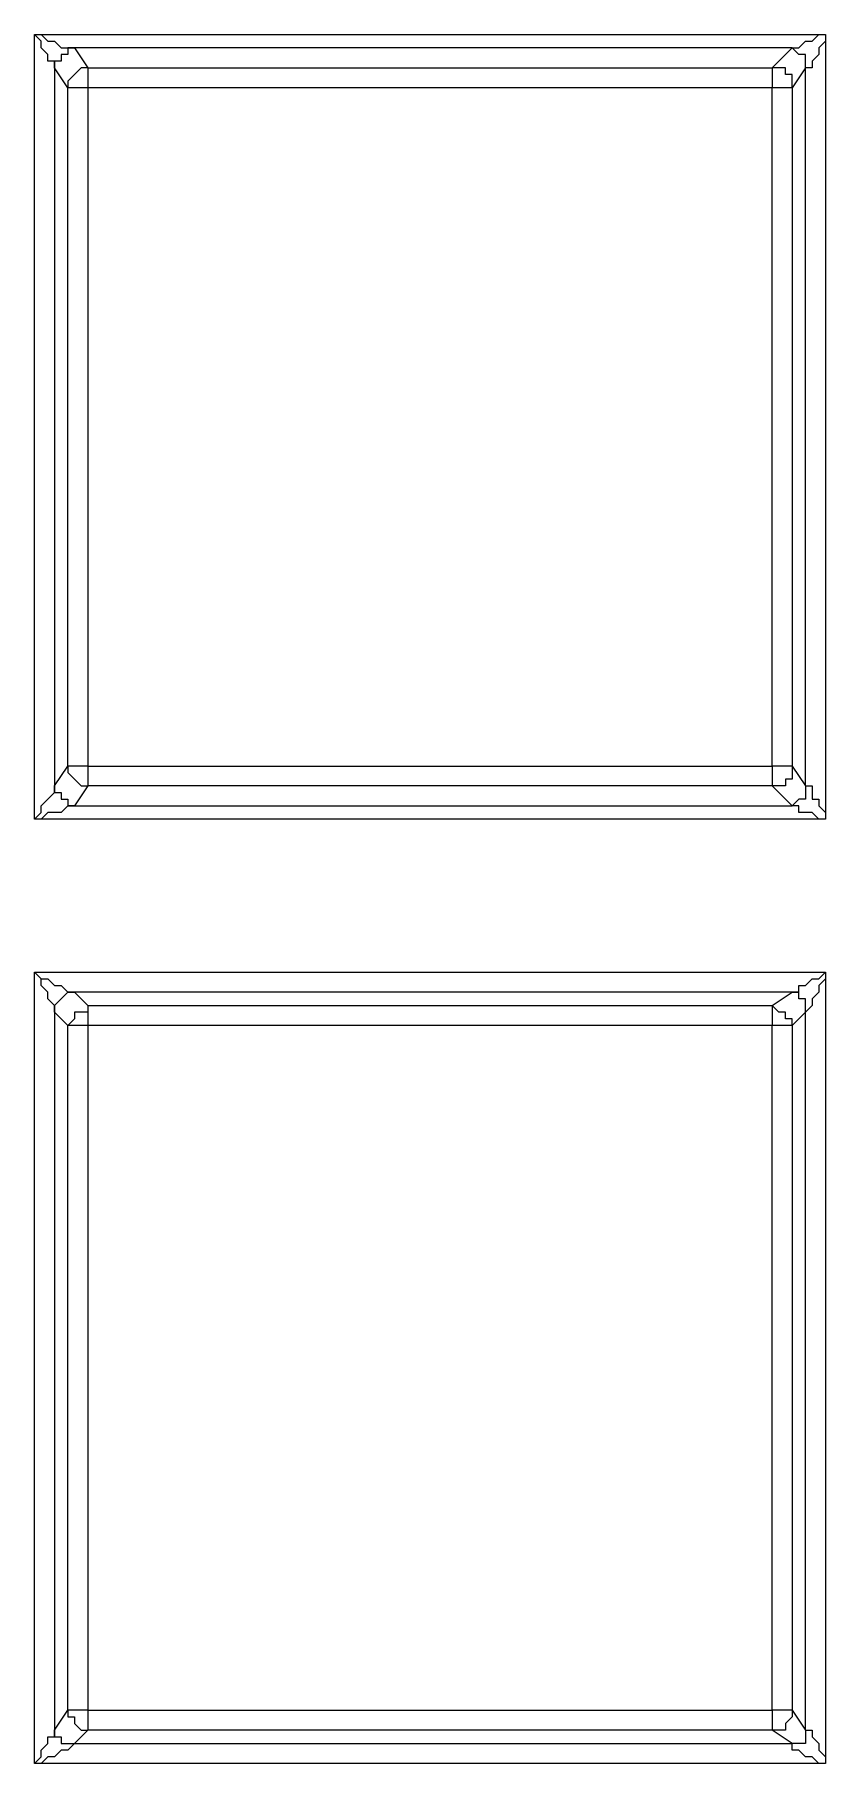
# Model space of a CAD drawing. Header units: centimetres. Extents: x -12.2 to 12.2, y -6.1 to 6.1.
# Drawn here: x -4.971 to -4.551, y -1.219 to -0.302 of the extents above; entities that cross this region are included whole.
import ezdxf

# ---------------------------------------------------------------- set-up
doc = ezdxf.new("R2010")
doc.units = ezdxf.units.CM
doc.header["$MEASUREMENT"] = 0
doc.layers.add('Camada 1', color=7, linetype='Continuous')

msp = doc.modelspace()

# ---------------------------------------------------------------- linework, layer by layer
at = {"layer": 'Camada 1', "lineweight": 9}
for points in [[(-4.97129, -0.3017), (-4.97129, -0.3017), (-4.55148, -0.3017), (-4.55148, -0.3017)], [(-4.97129, -0.71798), (-4.97129, -0.71798), (-4.97129, -0.3017), (-4.97129, -0.3017)], [(-4.55148, -0.3017), (-4.55148, -0.3017), (-4.55148, -0.71798), (-4.55148, -0.71798)], [(-4.56912, -0.30876), (-4.56912, -0.30876), (-4.95012, -0.30876), (-4.95012, -0.30876)], [(-4.95012, -0.30876), (-4.95012, -0.30876), (-4.94306, -0.31934), (-4.94306, -0.31934)], [(-4.5797, -0.31934), (-4.5797, -0.31934), (-4.56912, -0.30876), (-4.56912, -0.30876)], [(-4.9607, -0.31934), (-4.9607, -0.31934), (-4.9607, -0.70034), (-4.9607, -0.70034)], [(-4.95365, -0.32992), (-4.95365, -0.32992), (-4.9607, -0.31934), (-4.9607, -0.31934)], [(-4.94306, -0.31934), (-4.94306, -0.31934), (-4.5797, -0.31934), (-4.5797, -0.31934)], [(-4.56206, -0.31934), (-4.56206, -0.31934), (-4.56912, -0.32992), (-4.56912, -0.32992)], [(-4.56206, -0.70034), (-4.56206, -0.70034), (-4.56206, -0.31934), (-4.56206, -0.31934)], [(-4.95365, -0.68976), (-4.95365, -0.68976), (-4.95365, -0.32992), (-4.95365, -0.32992)], [(-4.94306, -0.32992), (-4.94306, -0.32992), (-4.94306, -0.68976), (-4.94306, -0.68976)], [(-4.5797, -0.32992), (-4.5797, -0.32992), (-4.94306, -0.32992), (-4.94306, -0.32992)], [(-4.5797, -0.68976), (-4.5797, -0.68976), (-4.5797, -0.32992), (-4.5797, -0.32992)], [(-4.56912, -0.32992), (-4.56912, -0.32992), (-4.56912, -0.68976), (-4.56912, -0.68976)], [(-4.9607, -0.70034), (-4.9607, -0.70034), (-4.95365, -0.68976), (-4.95365, -0.68976)], [(-4.94306, -0.68976), (-4.94306, -0.68976), (-4.5797, -0.68976), (-4.5797, -0.68976)], [(-4.56912, -0.68976), (-4.56912, -0.68976), (-4.56206, -0.70034), (-4.56206, -0.70034)], [(-4.94306, -0.70034), (-4.94306, -0.70034), (-4.95012, -0.71092), (-4.95012, -0.71092)], [(-4.5797, -0.70034), (-4.5797, -0.70034), (-4.94306, -0.70034), (-4.94306, -0.70034)], [(-4.56912, -0.71092), (-4.56912, -0.71092), (-4.5797, -0.70034), (-4.5797, -0.70034)], [(-4.95012, -0.71092), (-4.95012, -0.71092), (-4.56912, -0.71092), (-4.56912, -0.71092)], [(-4.55148, -0.71798), (-4.55148, -0.71798), (-4.97129, -0.71798), (-4.97129, -0.71798)], [(-4.97129, -0.79912), (-4.97129, -0.79912), (-4.55148, -0.79912), (-4.55148, -0.79912)], [(-4.97129, -1.21892), (-4.97129, -1.21892), (-4.97129, -0.79912), (-4.97129, -0.79912)], [(-4.55148, -0.79912), (-4.55148, -0.79912), (-4.55148, -1.21892), (-4.55148, -1.21892)], [(-4.56912, -0.8097), (-4.56912, -0.8097), (-4.95012, -0.8097), (-4.95012, -0.8097)], [(-4.95012, -0.8097), (-4.95012, -0.8097), (-4.94306, -0.81676), (-4.94306, -0.81676)], [(-4.5797, -0.81676), (-4.5797, -0.81676), (-4.56912, -0.8097), (-4.56912, -0.8097)], [(-4.9607, -0.82028), (-4.9607, -0.82028), (-4.9607, -1.20128), (-4.9607, -1.20128)], [(-4.95365, -0.82734), (-4.95365, -0.82734), (-4.9607, -0.82028), (-4.9607, -0.82028)], [(-4.94306, -0.81676), (-4.94306, -0.81676), (-4.5797, -0.81676), (-4.5797, -0.81676)], [(-4.56206, -0.82028), (-4.56206, -0.82028), (-4.56912, -0.82734), (-4.56912, -0.82734)], [(-4.56206, -1.20128), (-4.56206, -1.20128), (-4.56206, -0.82028), (-4.56206, -0.82028)], [(-4.95365, -1.1907), (-4.95365, -1.1907), (-4.95365, -0.82734), (-4.95365, -0.82734)], [(-4.5797, -0.82734), (-4.5797, -0.82734), (-4.94306, -0.82734), (-4.94306, -0.82734)], [(-4.94306, -0.82734), (-4.94306, -0.82734), (-4.94306, -1.1907), (-4.94306, -1.1907)], [(-4.5797, -1.1907), (-4.5797, -1.1907), (-4.5797, -0.82734), (-4.5797, -0.82734)], [(-4.56912, -0.82734), (-4.56912, -0.82734), (-4.56912, -1.1907), (-4.56912, -1.1907)], [(-4.9607, -1.20128), (-4.9607, -1.20128), (-4.95365, -1.1907), (-4.95365, -1.1907)], [(-4.94306, -1.1907), (-4.94306, -1.1907), (-4.5797, -1.1907), (-4.5797, -1.1907)], [(-4.56912, -1.1907), (-4.56912, -1.1907), (-4.56206, -1.20128), (-4.56206, -1.20128)], [(-4.94306, -1.20128), (-4.94306, -1.20128), (-4.95012, -1.20834), (-4.95012, -1.20834)], [(-4.5797, -1.20128), (-4.5797, -1.20128), (-4.94306, -1.20128), (-4.94306, -1.20128)], [(-4.56912, -1.20834), (-4.56912, -1.20834), (-4.5797, -1.20128), (-4.5797, -1.20128)], [(-4.95012, -1.20834), (-4.95012, -1.20834), (-4.56912, -1.20834), (-4.56912, -1.20834)], [(-4.55148, -1.21892), (-4.55148, -1.21892), (-4.97129, -1.21892), (-4.97129, -1.21892)]]:
    msp.add_open_spline(points, degree=3, dxfattribs=at)
for points, knots in [([(-4.9607, -0.31934), (-4.9607, -0.31934), (-4.9607, -0.31934), (-4.9607, -0.31934), (-4.9607, -0.31934), (-4.9607, -0.31581), (-4.9607, -0.31581), (-4.9607, -0.31581), (-4.96423, -0.31581), (-4.96423, -0.31581), (-4.96423, -0.31581), (-4.96423, -0.31228), (-4.96423, -0.31228), (-4.96423, -0.31228), (-4.96776, -0.30876), (-4.96776, -0.30876), (-4.96776, -0.30876), (-4.96776, -0.30523), (-4.96776, -0.30523), (-4.96776, -0.30523), (-4.97129, -0.3017), (-4.97129, -0.3017)], [0, 0, 0, 0, 0.142857, 0.142857, 0.142857, 0.285714, 0.285714, 0.285714, 0.428571, 0.428571, 0.428571, 0.571429, 0.571429, 0.571429, 0.714286, 0.714286, 0.714286, 0.857143, 0.857143, 0.857143, 1, 1, 1, 1]), ([(-4.97129, -0.3017), (-4.97129, -0.3017), (-4.96776, -0.3017), (-4.96776, -0.3017), (-4.96776, -0.3017), (-4.96423, -0.30523), (-4.96423, -0.30523), (-4.96423, -0.30523), (-4.9607, -0.30523), (-4.9607, -0.30523), (-4.9607, -0.30523), (-4.95717, -0.30876), (-4.95717, -0.30876), (-4.95717, -0.30876), (-4.95365, -0.30876), (-4.95365, -0.30876), (-4.95365, -0.30876), (-4.95012, -0.30876), (-4.95012, -0.30876)], [0, 0, 0, 0, 0.166667, 0.166667, 0.166667, 0.333333, 0.333333, 0.333333, 0.5, 0.5, 0.5, 0.666667, 0.666667, 0.666667, 0.833333, 0.833333, 0.833333, 1, 1, 1, 1]), ([(-4.56912, -0.30876), (-4.56912, -0.30876), (-4.56912, -0.30876), (-4.56912, -0.30876), (-4.56912, -0.30876), (-4.56559, -0.30876), (-4.56559, -0.30876), (-4.56559, -0.30876), (-4.56206, -0.30523), (-4.56206, -0.30523), (-4.56206, -0.30523), (-4.55854, -0.30523), (-4.55854, -0.30523), (-4.55854, -0.30523), (-4.55501, -0.3017), (-4.55501, -0.3017), (-4.55501, -0.3017), (-4.55148, -0.3017), (-4.55148, -0.3017)], [0, 0, 0, 0, 0.166667, 0.166667, 0.166667, 0.333333, 0.333333, 0.333333, 0.5, 0.5, 0.5, 0.666667, 0.666667, 0.666667, 0.833333, 0.833333, 0.833333, 1, 1, 1, 1]), ([(-4.55148, -0.3017), (-4.55148, -0.3017), (-4.55148, -0.30523), (-4.55148, -0.30523), (-4.55148, -0.30523), (-4.55501, -0.30876), (-4.55501, -0.30876), (-4.55501, -0.30876), (-4.55501, -0.31228), (-4.55501, -0.31228), (-4.55501, -0.31228), (-4.55854, -0.31581), (-4.55854, -0.31581), (-4.55854, -0.31581), (-4.55854, -0.31934), (-4.55854, -0.31934), (-4.55854, -0.31934), (-4.56206, -0.31934), (-4.56206, -0.31934)], [0, 0, 0, 0, 0.166667, 0.166667, 0.166667, 0.333333, 0.333333, 0.333333, 0.5, 0.5, 0.5, 0.666667, 0.666667, 0.666667, 0.833333, 0.833333, 0.833333, 1, 1, 1, 1]), ([(-4.95012, -0.30876), (-4.95012, -0.30876), (-4.95365, -0.30876), (-4.95365, -0.30876), (-4.95365, -0.30876), (-4.95365, -0.31228), (-4.95365, -0.31228), (-4.95365, -0.31228), (-4.95717, -0.31228), (-4.95717, -0.31228), (-4.95717, -0.31228), (-4.95717, -0.31581), (-4.95717, -0.31581), (-4.95717, -0.31581), (-4.9607, -0.31581), (-4.9607, -0.31581), (-4.9607, -0.31581), (-4.9607, -0.31934), (-4.9607, -0.31934)], [0, 0, 0, 0, 0.166667, 0.166667, 0.166667, 0.333333, 0.333333, 0.333333, 0.5, 0.5, 0.5, 0.666667, 0.666667, 0.666667, 0.833333, 0.833333, 0.833333, 1, 1, 1, 1]), ([(-4.56206, -0.31934), (-4.56206, -0.31934), (-4.56206, -0.31934), (-4.56206, -0.31934), (-4.56206, -0.31934), (-4.56206, -0.31581), (-4.56206, -0.31581), (-4.56206, -0.31581), (-4.56206, -0.31228), (-4.56206, -0.31228), (-4.56206, -0.31228), (-4.56559, -0.31228), (-4.56559, -0.31228), (-4.56559, -0.31228), (-4.56912, -0.30876), (-4.56912, -0.30876)], [0, 0, 0, 0, 0.2, 0.2, 0.2, 0.4, 0.4, 0.4, 0.6, 0.6, 0.6, 0.8, 0.8, 0.8, 1, 1, 1, 1]), ([(-4.94306, -0.31934), (-4.94306, -0.31934), (-4.94306, -0.31934), (-4.94306, -0.31934), (-4.94306, -0.31934), (-4.94659, -0.31934), (-4.94659, -0.31934), (-4.94659, -0.31934), (-4.95012, -0.32287), (-4.95012, -0.32287), (-4.95012, -0.32287), (-4.95365, -0.3264), (-4.95365, -0.3264), (-4.95365, -0.3264), (-4.95365, -0.32992), (-4.95365, -0.32992)], [0, 0, 0, 0, 0.2, 0.2, 0.2, 0.4, 0.4, 0.4, 0.6, 0.6, 0.6, 0.8, 0.8, 0.8, 1, 1, 1, 1]), ([(-4.94306, -0.31934), (-4.94306, -0.31934), (-4.94306, -0.31934), (-4.94306, -0.31934), (-4.94306, -0.31934), (-4.94306, -0.32287), (-4.94306, -0.32287), (-4.94306, -0.32287), (-4.94306, -0.3264), (-4.94306, -0.3264), (-4.94306, -0.3264), (-4.94306, -0.32992), (-4.94306, -0.32992)], [0, 0, 0, 0, 0.25, 0.25, 0.25, 0.5, 0.5, 0.5, 0.75, 0.75, 0.75, 1, 1, 1, 1]), ([(-4.56912, -0.32992), (-4.56912, -0.32992), (-4.56912, -0.3264), (-4.56912, -0.3264), (-4.56912, -0.3264), (-4.56912, -0.32287), (-4.56912, -0.32287), (-4.56912, -0.32287), (-4.57265, -0.32287), (-4.57265, -0.32287), (-4.57265, -0.32287), (-4.57265, -0.31934), (-4.57265, -0.31934), (-4.57265, -0.31934), (-4.57617, -0.31934), (-4.57617, -0.31934), (-4.57617, -0.31934), (-4.5797, -0.31934), (-4.5797, -0.31934)], [0, 0, 0, 0, 0.166667, 0.166667, 0.166667, 0.333333, 0.333333, 0.333333, 0.5, 0.5, 0.5, 0.666667, 0.666667, 0.666667, 0.833333, 0.833333, 0.833333, 1, 1, 1, 1]), ([(-4.5797, -0.31934), (-4.5797, -0.31934), (-4.5797, -0.31934), (-4.5797, -0.31934), (-4.5797, -0.31934), (-4.5797, -0.32287), (-4.5797, -0.32287), (-4.5797, -0.32287), (-4.5797, -0.3264), (-4.5797, -0.3264), (-4.5797, -0.3264), (-4.5797, -0.32992), (-4.5797, -0.32992)], [0, 0, 0, 0, 0.25, 0.25, 0.25, 0.5, 0.5, 0.5, 0.75, 0.75, 0.75, 1, 1, 1, 1]), ([(-4.94306, -0.32992), (-4.94306, -0.32992), (-4.94306, -0.32992), (-4.94306, -0.32992), (-4.94306, -0.32992), (-4.94659, -0.32992), (-4.94659, -0.32992), (-4.94659, -0.32992), (-4.95012, -0.32992), (-4.95012, -0.32992), (-4.95012, -0.32992), (-4.95365, -0.32992), (-4.95365, -0.32992)], [0, 0, 0, 0, 0.25, 0.25, 0.25, 0.5, 0.5, 0.5, 0.75, 0.75, 0.75, 1, 1, 1, 1]), ([(-4.56912, -0.32992), (-4.56912, -0.32992), (-4.56912, -0.32992), (-4.56912, -0.32992), (-4.56912, -0.32992), (-4.57265, -0.32992), (-4.57265, -0.32992), (-4.57265, -0.32992), (-4.57617, -0.32992), (-4.57617, -0.32992), (-4.57617, -0.32992), (-4.5797, -0.32992), (-4.5797, -0.32992)], [0, 0, 0, 0, 0.25, 0.25, 0.25, 0.5, 0.5, 0.5, 0.75, 0.75, 0.75, 1, 1, 1, 1]), ([(-4.95365, -0.68976), (-4.95365, -0.68976), (-4.95365, -0.69328), (-4.95365, -0.69328), (-4.95365, -0.69328), (-4.95012, -0.69681), (-4.95012, -0.69681), (-4.95012, -0.69681), (-4.94659, -0.70034), (-4.94659, -0.70034), (-4.94659, -0.70034), (-4.94306, -0.70034), (-4.94306, -0.70034)], [0, 0, 0, 0, 0.25, 0.25, 0.25, 0.5, 0.5, 0.5, 0.75, 0.75, 0.75, 1, 1, 1, 1]), ([(-4.94306, -0.68976), (-4.94306, -0.68976), (-4.94306, -0.68976), (-4.94306, -0.68976), (-4.94306, -0.68976), (-4.94659, -0.68976), (-4.94659, -0.68976), (-4.94659, -0.68976), (-4.95012, -0.68976), (-4.95012, -0.68976), (-4.95012, -0.68976), (-4.95365, -0.68976), (-4.95365, -0.68976)], [0, 0, 0, 0, 0.25, 0.25, 0.25, 0.5, 0.5, 0.5, 0.75, 0.75, 0.75, 1, 1, 1, 1]), ([(-4.94306, -0.68976), (-4.94306, -0.68976), (-4.94306, -0.69328), (-4.94306, -0.69328), (-4.94306, -0.69328), (-4.94306, -0.69681), (-4.94306, -0.69681), (-4.94306, -0.69681), (-4.94306, -0.70034), (-4.94306, -0.70034)], [0, 0, 0, 0, 0.333333, 0.333333, 0.333333, 0.666667, 0.666667, 0.666667, 1, 1, 1, 1]), ([(-4.56912, -0.68976), (-4.56912, -0.68976), (-4.56912, -0.69328), (-4.56912, -0.69328), (-4.56912, -0.69328), (-4.56912, -0.69681), (-4.56912, -0.69681), (-4.56912, -0.69681), (-4.57265, -0.69681), (-4.57265, -0.69681), (-4.57265, -0.69681), (-4.57265, -0.70034), (-4.57265, -0.70034), (-4.57265, -0.70034), (-4.57617, -0.70034), (-4.57617, -0.70034), (-4.57617, -0.70034), (-4.5797, -0.70034), (-4.5797, -0.70034)], [0, 0, 0, 0, 0.166667, 0.166667, 0.166667, 0.333333, 0.333333, 0.333333, 0.5, 0.5, 0.5, 0.666667, 0.666667, 0.666667, 0.833333, 0.833333, 0.833333, 1, 1, 1, 1]), ([(-4.5797, -0.68976), (-4.5797, -0.68976), (-4.5797, -0.69328), (-4.5797, -0.69328), (-4.5797, -0.69328), (-4.5797, -0.69681), (-4.5797, -0.69681), (-4.5797, -0.69681), (-4.5797, -0.70034), (-4.5797, -0.70034)], [0, 0, 0, 0, 0.333333, 0.333333, 0.333333, 0.666667, 0.666667, 0.666667, 1, 1, 1, 1]), ([(-4.56912, -0.68976), (-4.56912, -0.68976), (-4.56912, -0.68976), (-4.56912, -0.68976), (-4.56912, -0.68976), (-4.57265, -0.68976), (-4.57265, -0.68976), (-4.57265, -0.68976), (-4.57617, -0.68976), (-4.57617, -0.68976), (-4.57617, -0.68976), (-4.5797, -0.68976), (-4.5797, -0.68976)], [0, 0, 0, 0, 0.25, 0.25, 0.25, 0.5, 0.5, 0.5, 0.75, 0.75, 0.75, 1, 1, 1, 1]), ([(-4.97129, -0.71798), (-4.97129, -0.71798), (-4.96776, -0.71445), (-4.96776, -0.71445), (-4.96776, -0.71445), (-4.96776, -0.71092), (-4.96776, -0.71092), (-4.96776, -0.71092), (-4.96423, -0.70739), (-4.96423, -0.70739), (-4.96423, -0.70739), (-4.9607, -0.70387), (-4.9607, -0.70387), (-4.9607, -0.70387), (-4.9607, -0.70034), (-4.9607, -0.70034)], [0, 0, 0, 0, 0.2, 0.2, 0.2, 0.4, 0.4, 0.4, 0.6, 0.6, 0.6, 0.8, 0.8, 0.8, 1, 1, 1, 1]), ([(-4.9607, -0.70034), (-4.9607, -0.70034), (-4.9607, -0.70034), (-4.9607, -0.70034), (-4.9607, -0.70034), (-4.9607, -0.70387), (-4.9607, -0.70387), (-4.9607, -0.70387), (-4.95717, -0.70387), (-4.95717, -0.70387), (-4.95717, -0.70387), (-4.95717, -0.70739), (-4.95717, -0.70739), (-4.95717, -0.70739), (-4.95365, -0.70739), (-4.95365, -0.70739), (-4.95365, -0.70739), (-4.95365, -0.71092), (-4.95365, -0.71092), (-4.95365, -0.71092), (-4.95012, -0.71092), (-4.95012, -0.71092)], [0, 0, 0, 0, 0.142857, 0.142857, 0.142857, 0.285714, 0.285714, 0.285714, 0.428571, 0.428571, 0.428571, 0.571429, 0.571429, 0.571429, 0.714286, 0.714286, 0.714286, 0.857143, 0.857143, 0.857143, 1, 1, 1, 1]), ([(-4.56206, -0.70034), (-4.56206, -0.70034), (-4.56206, -0.70034), (-4.56206, -0.70034), (-4.56206, -0.70034), (-4.56206, -0.70387), (-4.56206, -0.70387), (-4.56206, -0.70387), (-4.56206, -0.70739), (-4.56206, -0.70739), (-4.56206, -0.70739), (-4.56559, -0.70739), (-4.56559, -0.70739), (-4.56559, -0.70739), (-4.56912, -0.71092), (-4.56912, -0.71092)], [0, 0, 0, 0, 0.2, 0.2, 0.2, 0.4, 0.4, 0.4, 0.6, 0.6, 0.6, 0.8, 0.8, 0.8, 1, 1, 1, 1]), ([(-4.56206, -0.70034), (-4.56206, -0.70034), (-4.56206, -0.70034), (-4.56206, -0.70034), (-4.56206, -0.70034), (-4.55854, -0.70034), (-4.55854, -0.70034), (-4.55854, -0.70034), (-4.55854, -0.70387), (-4.55854, -0.70387), (-4.55854, -0.70387), (-4.55854, -0.70739), (-4.55854, -0.70739), (-4.55854, -0.70739), (-4.55501, -0.70739), (-4.55501, -0.70739), (-4.55501, -0.70739), (-4.55501, -0.71092), (-4.55501, -0.71092), (-4.55501, -0.71092), (-4.55148, -0.71445), (-4.55148, -0.71445), (-4.55148, -0.71445), (-4.55148, -0.71798), (-4.55148, -0.71798)], [0, 0, 0, 0, 0.125, 0.125, 0.125, 0.25, 0.25, 0.25, 0.375, 0.375, 0.375, 0.5, 0.5, 0.5, 0.625, 0.625, 0.625, 0.75, 0.75, 0.75, 0.875, 0.875, 0.875, 1, 1, 1, 1]), ([(-4.95012, -0.71092), (-4.95012, -0.71092), (-4.95012, -0.71092), (-4.95012, -0.71092), (-4.95012, -0.71092), (-4.95365, -0.71092), (-4.95365, -0.71092), (-4.95365, -0.71092), (-4.95717, -0.71445), (-4.95717, -0.71445), (-4.95717, -0.71445), (-4.9607, -0.71445), (-4.9607, -0.71445), (-4.9607, -0.71445), (-4.96423, -0.71445), (-4.96423, -0.71445), (-4.96423, -0.71445), (-4.96776, -0.71798), (-4.96776, -0.71798), (-4.96776, -0.71798), (-4.97129, -0.71798), (-4.97129, -0.71798)], [0, 0, 0, 0, 0.142857, 0.142857, 0.142857, 0.285714, 0.285714, 0.285714, 0.428571, 0.428571, 0.428571, 0.571429, 0.571429, 0.571429, 0.714286, 0.714286, 0.714286, 0.857143, 0.857143, 0.857143, 1, 1, 1, 1]), ([(-4.55148, -0.71798), (-4.55148, -0.71798), (-4.55501, -0.71798), (-4.55501, -0.71798), (-4.55501, -0.71798), (-4.55854, -0.71445), (-4.55854, -0.71445), (-4.55854, -0.71445), (-4.56206, -0.71445), (-4.56206, -0.71445), (-4.56206, -0.71445), (-4.56559, -0.71445), (-4.56559, -0.71445), (-4.56559, -0.71445), (-4.56559, -0.71092), (-4.56559, -0.71092), (-4.56559, -0.71092), (-4.56912, -0.71092), (-4.56912, -0.71092)], [0, 0, 0, 0, 0.166667, 0.166667, 0.166667, 0.333333, 0.333333, 0.333333, 0.5, 0.5, 0.5, 0.666667, 0.666667, 0.666667, 0.833333, 0.833333, 0.833333, 1, 1, 1, 1]), ([(-4.9607, -0.82028), (-4.9607, -0.82028), (-4.9607, -0.82028), (-4.9607, -0.82028), (-4.9607, -0.82028), (-4.9607, -0.81676), (-4.9607, -0.81676), (-4.9607, -0.81676), (-4.96423, -0.81323), (-4.96423, -0.81323), (-4.96423, -0.81323), (-4.96423, -0.8097), (-4.96423, -0.8097), (-4.96423, -0.8097), (-4.96776, -0.80617), (-4.96776, -0.80617), (-4.96776, -0.80617), (-4.96776, -0.80265), (-4.96776, -0.80265), (-4.96776, -0.80265), (-4.97129, -0.79912), (-4.97129, -0.79912)], [0, 0, 0, 0, 0.142857, 0.142857, 0.142857, 0.285714, 0.285714, 0.285714, 0.428571, 0.428571, 0.428571, 0.571429, 0.571429, 0.571429, 0.714286, 0.714286, 0.714286, 0.857143, 0.857143, 0.857143, 1, 1, 1, 1]), ([(-4.97129, -0.79912), (-4.97129, -0.79912), (-4.96776, -0.80265), (-4.96776, -0.80265), (-4.96776, -0.80265), (-4.96423, -0.80265), (-4.96423, -0.80265), (-4.96423, -0.80265), (-4.9607, -0.80617), (-4.9607, -0.80617), (-4.9607, -0.80617), (-4.95717, -0.80617), (-4.95717, -0.80617), (-4.95717, -0.80617), (-4.95365, -0.8097), (-4.95365, -0.8097), (-4.95365, -0.8097), (-4.95012, -0.8097), (-4.95012, -0.8097)], [0, 0, 0, 0, 0.166667, 0.166667, 0.166667, 0.333333, 0.333333, 0.333333, 0.5, 0.5, 0.5, 0.666667, 0.666667, 0.666667, 0.833333, 0.833333, 0.833333, 1, 1, 1, 1]), ([(-4.56912, -0.8097), (-4.56912, -0.8097), (-4.56912, -0.8097), (-4.56912, -0.8097), (-4.56912, -0.8097), (-4.56559, -0.8097), (-4.56559, -0.8097), (-4.56559, -0.8097), (-4.56559, -0.80617), (-4.56559, -0.80617), (-4.56559, -0.80617), (-4.56206, -0.80617), (-4.56206, -0.80617), (-4.56206, -0.80617), (-4.55854, -0.80265), (-4.55854, -0.80265), (-4.55854, -0.80265), (-4.55501, -0.80265), (-4.55501, -0.80265), (-4.55501, -0.80265), (-4.55148, -0.79912), (-4.55148, -0.79912)], [0, 0, 0, 0, 0.142857, 0.142857, 0.142857, 0.285714, 0.285714, 0.285714, 0.428571, 0.428571, 0.428571, 0.571429, 0.571429, 0.571429, 0.714286, 0.714286, 0.714286, 0.857143, 0.857143, 0.857143, 1, 1, 1, 1]), ([(-4.55148, -0.79912), (-4.55148, -0.79912), (-4.55148, -0.80265), (-4.55148, -0.80265), (-4.55148, -0.80265), (-4.55501, -0.80617), (-4.55501, -0.80617), (-4.55501, -0.80617), (-4.55501, -0.8097), (-4.55501, -0.8097), (-4.55501, -0.8097), (-4.55854, -0.81323), (-4.55854, -0.81323), (-4.55854, -0.81323), (-4.55854, -0.81676), (-4.55854, -0.81676), (-4.55854, -0.81676), (-4.56206, -0.82028), (-4.56206, -0.82028)], [0, 0, 0, 0, 0.166667, 0.166667, 0.166667, 0.333333, 0.333333, 0.333333, 0.5, 0.5, 0.5, 0.666667, 0.666667, 0.666667, 0.833333, 0.833333, 0.833333, 1, 1, 1, 1]), ([(-4.95012, -0.8097), (-4.95012, -0.8097), (-4.95365, -0.8097), (-4.95365, -0.8097), (-4.95365, -0.8097), (-4.95717, -0.81323), (-4.95717, -0.81323), (-4.95717, -0.81323), (-4.9607, -0.81676), (-4.9607, -0.81676), (-4.9607, -0.81676), (-4.9607, -0.82028), (-4.9607, -0.82028)], [0, 0, 0, 0, 0.25, 0.25, 0.25, 0.5, 0.5, 0.5, 0.75, 0.75, 0.75, 1, 1, 1, 1]), ([(-4.56206, -0.82028), (-4.56206, -0.82028), (-4.56206, -0.81676), (-4.56206, -0.81676), (-4.56206, -0.81676), (-4.56206, -0.81323), (-4.56206, -0.81323), (-4.56206, -0.81323), (-4.56559, -0.81323), (-4.56559, -0.81323), (-4.56559, -0.81323), (-4.56559, -0.8097), (-4.56559, -0.8097), (-4.56559, -0.8097), (-4.56912, -0.8097), (-4.56912, -0.8097)], [0, 0, 0, 0, 0.2, 0.2, 0.2, 0.4, 0.4, 0.4, 0.6, 0.6, 0.6, 0.8, 0.8, 0.8, 1, 1, 1, 1]), ([(-4.94306, -0.81676), (-4.94306, -0.81676), (-4.94306, -0.82028), (-4.94306, -0.82028), (-4.94306, -0.82028), (-4.94659, -0.82028), (-4.94659, -0.82028), (-4.94659, -0.82028), (-4.95012, -0.82028), (-4.95012, -0.82028), (-4.95012, -0.82028), (-4.95012, -0.82381), (-4.95012, -0.82381), (-4.95012, -0.82381), (-4.95365, -0.82734), (-4.95365, -0.82734)], [0, 0, 0, 0, 0.2, 0.2, 0.2, 0.4, 0.4, 0.4, 0.6, 0.6, 0.6, 0.8, 0.8, 0.8, 1, 1, 1, 1]), ([(-4.94306, -0.81676), (-4.94306, -0.81676), (-4.94306, -0.82028), (-4.94306, -0.82028), (-4.94306, -0.82028), (-4.94306, -0.82381), (-4.94306, -0.82381), (-4.94306, -0.82381), (-4.94306, -0.82734), (-4.94306, -0.82734)], [0, 0, 0, 0, 0.333333, 0.333333, 0.333333, 0.666667, 0.666667, 0.666667, 1, 1, 1, 1]), ([(-4.56912, -0.82734), (-4.56912, -0.82734), (-4.56912, -0.82734), (-4.56912, -0.82734), (-4.56912, -0.82734), (-4.56912, -0.82381), (-4.56912, -0.82381), (-4.56912, -0.82381), (-4.57265, -0.82381), (-4.57265, -0.82381), (-4.57265, -0.82381), (-4.57265, -0.82028), (-4.57265, -0.82028), (-4.57265, -0.82028), (-4.57617, -0.82028), (-4.57617, -0.82028), (-4.57617, -0.82028), (-4.5797, -0.81676), (-4.5797, -0.81676)], [0, 0, 0, 0, 0.166667, 0.166667, 0.166667, 0.333333, 0.333333, 0.333333, 0.5, 0.5, 0.5, 0.666667, 0.666667, 0.666667, 0.833333, 0.833333, 0.833333, 1, 1, 1, 1]), ([(-4.5797, -0.81676), (-4.5797, -0.81676), (-4.5797, -0.82028), (-4.5797, -0.82028), (-4.5797, -0.82028), (-4.5797, -0.82381), (-4.5797, -0.82381), (-4.5797, -0.82381), (-4.5797, -0.82734), (-4.5797, -0.82734)], [0, 0, 0, 0, 0.333333, 0.333333, 0.333333, 0.666667, 0.666667, 0.666667, 1, 1, 1, 1]), ([(-4.94306, -0.82734), (-4.94306, -0.82734), (-4.94306, -0.82734), (-4.94306, -0.82734), (-4.94306, -0.82734), (-4.94659, -0.82734), (-4.94659, -0.82734), (-4.94659, -0.82734), (-4.95012, -0.82734), (-4.95012, -0.82734), (-4.95012, -0.82734), (-4.95365, -0.82734), (-4.95365, -0.82734)], [0, 0, 0, 0, 0.25, 0.25, 0.25, 0.5, 0.5, 0.5, 0.75, 0.75, 0.75, 1, 1, 1, 1]), ([(-4.56912, -0.82734), (-4.56912, -0.82734), (-4.56912, -0.82734), (-4.56912, -0.82734), (-4.56912, -0.82734), (-4.57265, -0.82734), (-4.57265, -0.82734), (-4.57265, -0.82734), (-4.57617, -0.82734), (-4.57617, -0.82734), (-4.57617, -0.82734), (-4.5797, -0.82734), (-4.5797, -0.82734)], [0, 0, 0, 0, 0.25, 0.25, 0.25, 0.5, 0.5, 0.5, 0.75, 0.75, 0.75, 1, 1, 1, 1]), ([(-4.95365, -1.1907), (-4.95365, -1.1907), (-4.95365, -1.19423), (-4.95365, -1.19423), (-4.95365, -1.19423), (-4.95012, -1.19423), (-4.95012, -1.19423), (-4.95012, -1.19423), (-4.95012, -1.19776), (-4.95012, -1.19776), (-4.95012, -1.19776), (-4.94659, -1.20128), (-4.94659, -1.20128), (-4.94659, -1.20128), (-4.94306, -1.20128), (-4.94306, -1.20128)], [0, 0, 0, 0, 0.2, 0.2, 0.2, 0.4, 0.4, 0.4, 0.6, 0.6, 0.6, 0.8, 0.8, 0.8, 1, 1, 1, 1]), ([(-4.94306, -1.1907), (-4.94306, -1.1907), (-4.94306, -1.1907), (-4.94306, -1.1907), (-4.94306, -1.1907), (-4.94659, -1.1907), (-4.94659, -1.1907), (-4.94659, -1.1907), (-4.95012, -1.1907), (-4.95012, -1.1907), (-4.95012, -1.1907), (-4.95365, -1.1907), (-4.95365, -1.1907)], [0, 0, 0, 0, 0.25, 0.25, 0.25, 0.5, 0.5, 0.5, 0.75, 0.75, 0.75, 1, 1, 1, 1]), ([(-4.94306, -1.1907), (-4.94306, -1.1907), (-4.94306, -1.19423), (-4.94306, -1.19423), (-4.94306, -1.19423), (-4.94306, -1.19776), (-4.94306, -1.19776), (-4.94306, -1.19776), (-4.94306, -1.20128), (-4.94306, -1.20128)], [0, 0, 0, 0, 0.333333, 0.333333, 0.333333, 0.666667, 0.666667, 0.666667, 1, 1, 1, 1]), ([(-4.56912, -1.1907), (-4.56912, -1.1907), (-4.56912, -1.19423), (-4.56912, -1.19423), (-4.56912, -1.19423), (-4.57265, -1.19776), (-4.57265, -1.19776), (-4.57265, -1.19776), (-4.57265, -1.20128), (-4.57265, -1.20128), (-4.57265, -1.20128), (-4.57617, -1.20128), (-4.57617, -1.20128), (-4.57617, -1.20128), (-4.5797, -1.20128), (-4.5797, -1.20128)], [0, 0, 0, 0, 0.2, 0.2, 0.2, 0.4, 0.4, 0.4, 0.6, 0.6, 0.6, 0.8, 0.8, 0.8, 1, 1, 1, 1]), ([(-4.5797, -1.1907), (-4.5797, -1.1907), (-4.5797, -1.19423), (-4.5797, -1.19423), (-4.5797, -1.19423), (-4.5797, -1.19776), (-4.5797, -1.19776), (-4.5797, -1.19776), (-4.5797, -1.20128), (-4.5797, -1.20128)], [0, 0, 0, 0, 0.333333, 0.333333, 0.333333, 0.666667, 0.666667, 0.666667, 1, 1, 1, 1]), ([(-4.56912, -1.1907), (-4.56912, -1.1907), (-4.56912, -1.1907), (-4.56912, -1.1907), (-4.56912, -1.1907), (-4.57265, -1.1907), (-4.57265, -1.1907), (-4.57265, -1.1907), (-4.57617, -1.1907), (-4.57617, -1.1907), (-4.57617, -1.1907), (-4.5797, -1.1907), (-4.5797, -1.1907)], [0, 0, 0, 0, 0.25, 0.25, 0.25, 0.5, 0.5, 0.5, 0.75, 0.75, 0.75, 1, 1, 1, 1]), ([(-4.97129, -1.21892), (-4.97129, -1.21892), (-4.96776, -1.21539), (-4.96776, -1.21539), (-4.96776, -1.21539), (-4.96776, -1.21187), (-4.96776, -1.21187), (-4.96776, -1.21187), (-4.96423, -1.20834), (-4.96423, -1.20834), (-4.96423, -1.20834), (-4.96423, -1.20481), (-4.96423, -1.20481), (-4.96423, -1.20481), (-4.9607, -1.20481), (-4.9607, -1.20481), (-4.9607, -1.20481), (-4.9607, -1.20128), (-4.9607, -1.20128)], [0, 0, 0, 0, 0.166667, 0.166667, 0.166667, 0.333333, 0.333333, 0.333333, 0.5, 0.5, 0.5, 0.666667, 0.666667, 0.666667, 0.833333, 0.833333, 0.833333, 1, 1, 1, 1]), ([(-4.9607, -1.20128), (-4.9607, -1.20128), (-4.9607, -1.20128), (-4.9607, -1.20128), (-4.9607, -1.20128), (-4.9607, -1.20481), (-4.9607, -1.20481), (-4.9607, -1.20481), (-4.95717, -1.20481), (-4.95717, -1.20481), (-4.95717, -1.20481), (-4.95717, -1.20834), (-4.95717, -1.20834), (-4.95717, -1.20834), (-4.95365, -1.20834), (-4.95365, -1.20834), (-4.95365, -1.20834), (-4.95012, -1.20834), (-4.95012, -1.20834)], [0, 0, 0, 0, 0.166667, 0.166667, 0.166667, 0.333333, 0.333333, 0.333333, 0.5, 0.5, 0.5, 0.666667, 0.666667, 0.666667, 0.833333, 0.833333, 0.833333, 1, 1, 1, 1]), ([(-4.56206, -1.20128), (-4.56206, -1.20128), (-4.56206, -1.20128), (-4.56206, -1.20128), (-4.56206, -1.20128), (-4.56206, -1.20481), (-4.56206, -1.20481), (-4.56206, -1.20481), (-4.56206, -1.20834), (-4.56206, -1.20834), (-4.56206, -1.20834), (-4.56559, -1.20834), (-4.56559, -1.20834), (-4.56559, -1.20834), (-4.56912, -1.20834), (-4.56912, -1.20834)], [0, 0, 0, 0, 0.2, 0.2, 0.2, 0.4, 0.4, 0.4, 0.6, 0.6, 0.6, 0.8, 0.8, 0.8, 1, 1, 1, 1]), ([(-4.56206, -1.20128), (-4.56206, -1.20128), (-4.56206, -1.20128), (-4.56206, -1.20128), (-4.56206, -1.20128), (-4.55854, -1.20128), (-4.55854, -1.20128), (-4.55854, -1.20128), (-4.55854, -1.20481), (-4.55854, -1.20481), (-4.55854, -1.20481), (-4.55501, -1.20834), (-4.55501, -1.20834), (-4.55501, -1.20834), (-4.55501, -1.21187), (-4.55501, -1.21187), (-4.55501, -1.21187), (-4.55148, -1.21539), (-4.55148, -1.21539), (-4.55148, -1.21539), (-4.55148, -1.21892), (-4.55148, -1.21892)], [0, 0, 0, 0, 0.142857, 0.142857, 0.142857, 0.285714, 0.285714, 0.285714, 0.428571, 0.428571, 0.428571, 0.571429, 0.571429, 0.571429, 0.714286, 0.714286, 0.714286, 0.857143, 0.857143, 0.857143, 1, 1, 1, 1]), ([(-4.95012, -1.20834), (-4.95012, -1.20834), (-4.95012, -1.20834), (-4.95012, -1.20834), (-4.95012, -1.20834), (-4.95365, -1.21187), (-4.95365, -1.21187), (-4.95365, -1.21187), (-4.95717, -1.21187), (-4.95717, -1.21187), (-4.95717, -1.21187), (-4.9607, -1.21539), (-4.9607, -1.21539), (-4.9607, -1.21539), (-4.96423, -1.21539), (-4.96423, -1.21539), (-4.96423, -1.21539), (-4.96776, -1.21892), (-4.96776, -1.21892), (-4.96776, -1.21892), (-4.97129, -1.21892), (-4.97129, -1.21892)], [0, 0, 0, 0, 0.142857, 0.142857, 0.142857, 0.285714, 0.285714, 0.285714, 0.428571, 0.428571, 0.428571, 0.571429, 0.571429, 0.571429, 0.714286, 0.714286, 0.714286, 0.857143, 0.857143, 0.857143, 1, 1, 1, 1]), ([(-4.55148, -1.21892), (-4.55148, -1.21892), (-4.55501, -1.21892), (-4.55501, -1.21892), (-4.55501, -1.21892), (-4.55854, -1.21539), (-4.55854, -1.21539), (-4.55854, -1.21539), (-4.56206, -1.21539), (-4.56206, -1.21539), (-4.56206, -1.21539), (-4.56559, -1.21187), (-4.56559, -1.21187), (-4.56559, -1.21187), (-4.56912, -1.21187), (-4.56912, -1.21187), (-4.56912, -1.21187), (-4.56912, -1.20834), (-4.56912, -1.20834)], [0, 0, 0, 0, 0.166667, 0.166667, 0.166667, 0.333333, 0.333333, 0.333333, 0.5, 0.5, 0.5, 0.666667, 0.666667, 0.666667, 0.833333, 0.833333, 0.833333, 1, 1, 1, 1])]:
    msp.add_open_spline(points, degree=3, knots=knots, dxfattribs=at)

doc.saveas('drawing.dxf')
